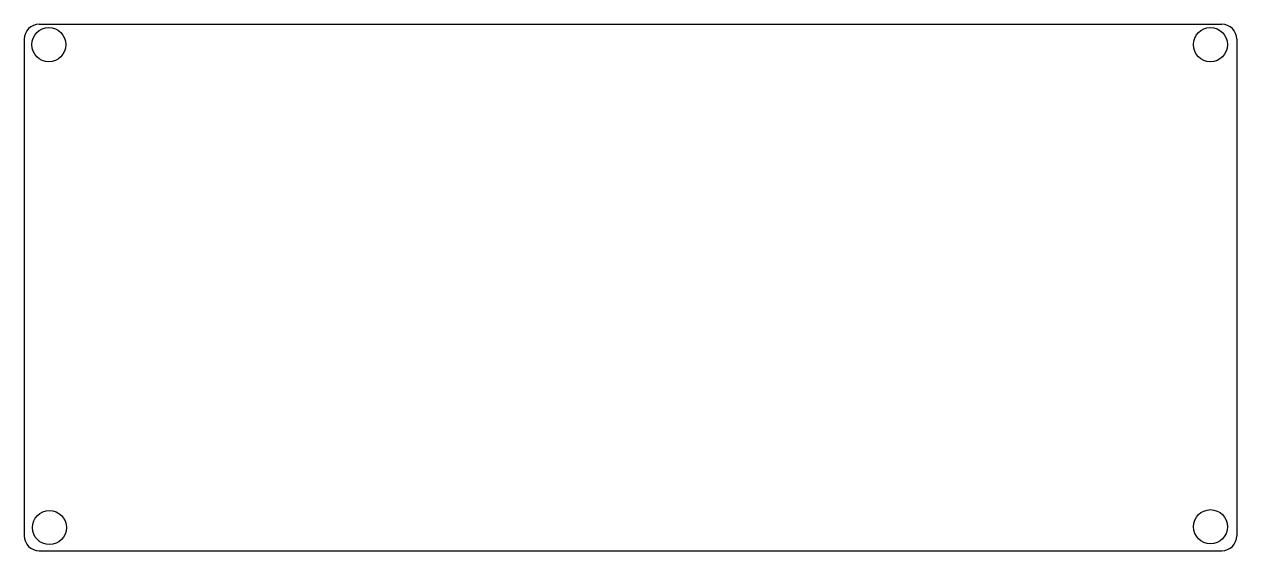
# Model space of a CAD drawing. Extents: x -61 to 56, y -36 to 15.
import ezdxf

# ---------------------------------------------------------------- set-up
doc = ezdxf.new("R2010")
doc.units = 0
doc.layers.add('MODELSKETCH_VISIBLE', color=7, linetype='CONTINUOUS')

msp = doc.modelspace()

# ---------------------------------------------------------------- linework, layer by layer
at = {"layer": 'MODELSKETCH_VISIBLE'}
for p, q in [((-59.47, 15.04), (54.92, 15.04)), ((-60.92, 13.59), (-60.92, -34.4)), ((56.37, 13.59), (56.37, -34.4)), ((-59.47, -35.85), (54.92, -35.85))]:
    msp.add_line(p, q, dxfattribs=at)
for centre in [(-58.54, 13.07), (53.82, 13.07), (-58.48, -33.61), (53.83, -33.53)]:
    msp.add_circle(centre, 1.65, dxfattribs=at)
for centre, start, end in [((-59.47, 13.59), 90, 180), ((54.92, 13.59), 0, 90), ((-59.47, -34.4), 180, 270), ((54.92, -34.4), 270, 0)]:
    msp.add_arc(centre, 1.45, start, end, dxfattribs=at)

doc.saveas('drawing.dxf')
